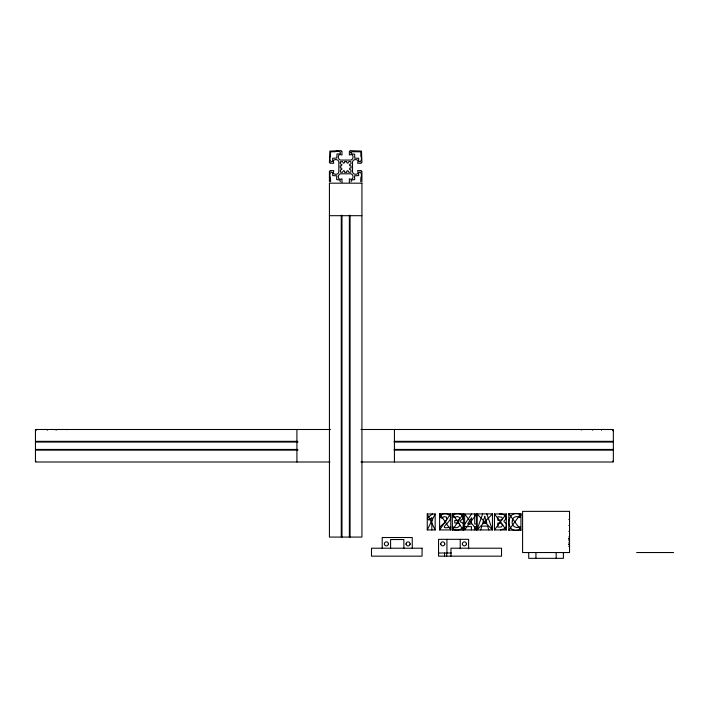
<?xml version="1.0" encoding="UTF-8"?>
<svg xmlns="http://www.w3.org/2000/svg" width="709" height="709" viewBox="0 0 709 709"><rect width="100%" height="100%" fill="white"/><g stroke="black" fill="none" stroke-linecap="round" stroke-linejoin="round"><path stroke-width="1.06" d="M35.45 430.939L36.895 429.494M388.355 544.397L388.426 543.874A2.021 2.021 0 0 0 385.386 542.128A2.021 2.021 0 0 0 385.386 545.629A2.021 2.021 0 0 0 388.426 543.874M410.024 544.397L410.094 543.874A2.021 2.021 0 0 0 407.063 542.128A2.021 2.021 0 0 0 407.063 545.629A2.021 2.021 0 0 0 410.094 543.874M444.703 544.397L444.765 543.874A2.021 2.021 0 0 0 441.734 542.128A2.021 2.021 0 0 0 441.734 545.629A2.021 2.021 0 0 0 444.765 543.874M466.371 544.397L466.442 543.874A2.021 2.021 0 0 0 463.402 542.128A2.021 2.021 0 0 0 463.402 545.629A2.021 2.021 0 0 0 466.442 543.874M613.347 460.558L612.931 461.577M480.658 529.933L481.819 526.131L487.641 526.131L488.793 529.933M482.652 513.901L477.015 529.933L492.445 529.933L492.445 513.901L477.015 513.901L477.015 529.933L492.445 513.901M360.748 181.734L360.846 177.764C363.345 172.952 357.77 168.981 358.674 175.602L354.553 175.805L354.704 179.572L351.345 180.077L351.123 181.779M427.261 529.933L435.175 513.963L427.261 513.963L427.261 529.933L435.175 529.933L435.175 513.963M452.351 530.155L463.376 513.733L452.351 513.733L452.351 530.155L463.376 530.155L463.376 513.733M464.625 524.279L471.627 513.963M439.598 529.933L450.764 513.733L439.598 513.733L439.598 529.933L450.764 529.933L450.764 513.733M494.457 529.933L506.297 513.963L494.457 513.963L494.457 529.933L506.297 529.933L506.297 513.963M508.778 530.155L520.947 513.733L508.778 513.733L508.778 530.155L520.947 530.155L520.947 513.733M464.625 529.933L476.661 513.963L464.625 513.963L464.625 529.933L476.661 529.933L476.661 513.963M340.231 181.779L340.001 180.077L336.642 179.572L336.793 175.805L332.672 175.602C333.584 168.981 328.001 172.952 330.5 177.764L330.598 181.734M439.598 527.585C441.485 524.394 448.46 521.496 446.431 517.021L444.1 516.657L441.388 518.19L439.553 516.019L443.205 513.963A8.419 8.419 0 0 1 446.67 513.874C460.425 518.199 432.446 530.74 450.764 527.097M432.401 513.963L427.261 518.057L428.883 520.096L431.887 517.517L431.799 529.933M581.265 429.92L582.293 429.494M500.43 529.933L504.711 528.71A3.908 3.908 0 0 0 506.199 526.335C507.741 521.292 500.776 522.852 505.721 519.307C507.032 515.425 502.61 513.484 499.428 513.963M329.419 215.687L361.927 215.687M330.491 429.494L35.45 429.494L35.45 462.002L329.933 462.002M360.934 429.494L613.347 429.494L613.347 462.002L360.934 462.002M35.45 441.344L297.833 441.344M394.151 441.344L613.347 441.344M35.45 442.062L297.833 442.062M394.151 442.062L613.347 442.062M35.45 449.435L297.833 449.435M394.151 449.435L613.347 449.435M35.45 450.153L297.833 450.153M394.151 450.153L613.347 450.153M568.813 519.52L569.54 519.52M476.661 524.004L474.738 524.004L474.738 513.963M568.813 525.458L569.54 525.458M464.625 526.627L471.441 526.627L471.441 529.933M476.661 526.627L474.738 526.627L474.738 529.933M568.813 531.387L569.54 531.387M568.813 536.846L569.54 536.846M568.813 538.521L569.54 538.521M568.813 538.92L569.54 538.929M568.813 539.186L569.54 539.186M568.813 540.63L569.54 540.63M568.813 542.296L569.54 542.296M568.813 544.051L569.54 544.051M568.813 544.202L569.54 544.202M568.813 544.778L569.54 544.778M568.813 546.462L569.54 546.462M636.647 552.541L673.55 552.541M438.552 553.011L451.367 553.011M611.902 429.494L613.347 430.939M66.513 429.494L67.231 429.689M452.324 529.286L456.933 530.155L461.71 528.879A4.121 4.121 0 0 0 463.278 526.37C464.829 519.998 455.559 524.031 462.685 518.917C464.227 513.13 455.55 512.518 452.351 515.31L453.911 517.632L457.314 516.462L459.45 517.481C460.425 520.309 456.711 520.698 454.779 520.433L454.779 523.02C464.315 522.019 458.2 530.997 452.324 526.415M477.015 513.901L492.445 529.933L486.791 513.901M35.875 461.577L35.45 460.558M464.625 513.963L476.661 529.933M508.778 513.733L520.947 530.155M494.457 513.963L506.297 529.933M439.598 513.733L450.764 529.933M452.351 513.733L463.376 530.155M427.261 513.963L435.175 529.933M462.392 543.874L462.463 544.397M440.723 543.874L440.794 544.397M406.044 543.874L406.115 544.397M384.375 543.874L384.446 544.397M601.507 429.494L601.507 430.221M592.689 429.494L592.689 430.221M563.398 552.541L563.398 558.329L528.719 558.329L528.719 552.541M556.175 552.541L556.175 558.329M535.942 552.541L535.942 558.329M468.605 548.801L468.605 539.327L438.552 539.327L438.552 556.157L501.529 556.157L501.529 548.208L450.959 548.208L450.959 556.157M460.23 539.327L460.23 548.695M446.936 539.327L446.936 553.011M446.714 553.011L446.714 556.157M444.552 553.011L444.552 556.157M412.257 548.482L412.257 537.519L382.213 537.519L382.213 548.482M403.882 548.509L403.882 539.54L390.588 539.54L390.588 548.509M394.434 429.494L394.434 462.002M361.927 181.734L361.927 171.339L361.209 171.339L361.209 170.612L357.593 170.612C359.977 174.981 353.321 175.486 352.533 172.216L352.533 161.643C353.321 158.373 359.977 158.878 357.593 163.247L361.209 163.247L361.209 162.521L361.927 162.521L361.501 151.097L350.078 150.671L350.078 151.398L349.36 151.398L349.36 155.005C353.72 152.63 354.225 159.277 350.964 160.066L340.391 160.066C337.121 159.277 337.626 152.63 341.986 155.005L341.986 151.398L341.268 151.398L341.268 150.671L329.845 151.097L329.419 162.521L330.146 162.521L330.146 163.247L333.753 163.247C331.369 158.878 338.025 158.373 338.813 161.643L338.813 172.216C338.025 175.486 331.369 174.981 333.753 170.612L330.146 170.612L330.146 171.339L329.419 171.339L329.419 181.734M350.078 215.252L350.078 537.076M349.36 182.461L349.36 178.845C353.72 181.229 354.225 174.582 350.964 173.794L340.391 173.794C337.121 174.582 337.626 181.229 341.986 178.845L341.986 182.461M349.36 215.252L349.36 537.076M341.986 215.252L341.986 537.076M341.268 215.252L341.268 537.076M296.911 429.494L296.911 462.002M56.108 429.494L56.108 430.221M47.299 429.494L47.299 430.221M471.494 519.325L471.441 524.004L467.594 524.004L471.582 517.827L471.494 519.325M512.323 520.778C510.897 525.724 515.992 529.322 520.344 526.495L520.344 529.331C504.196 536.27 505.978 506.829 520.947 514.858L519.848 517.614C516.985 515.408 512.261 516.799 512.323 520.778M330.527 152.293L330.5 156.095C328.001 160.908 333.584 164.869 332.672 158.258L336.793 158.045L337.005 153.924C343.617 154.837 339.655 149.262 334.843 151.761L331.227 151.761L330.527 152.293M340.285 162.042L340.258 163.682L341.942 164.727L341.481 165.844L340.258 165.844L340.258 168.015L341.481 168.015L341.942 169.132L340.258 170.178L340.471 172.136L342.42 172.349L343.475 170.665L344.592 171.126L344.592 172.349L346.754 172.349L346.754 171.126L347.88 170.665L348.925 172.349L350.884 172.136L351.088 170.178L349.404 169.132L349.874 168.015L351.088 168.015L351.088 165.844L349.874 165.844L349.404 164.727L351.088 163.682L350.884 161.723L348.925 161.51L347.88 163.194L346.754 162.733L346.754 161.51L344.592 161.51L344.592 162.733L343.475 163.194L342.42 161.51L340.285 162.042M350.84 152.559L351.345 153.782L354.704 154.287L354.704 158.16L358.674 158.258C357.77 164.869 363.345 160.908 360.846 156.095L360.846 152.479L360.305 151.779L351.886 151.761L350.84 152.559M502.778 524.961L501.263 527L497.842 527.141L497.842 522.976L501.183 523.1L502.778 524.961M502.415 518.456L501.795 519.865L497.842 520.291L497.842 516.737L501.742 517.145L502.415 518.456M484.734 516.382L482.669 523.295L486.835 523.295L484.734 516.382M361.927 183.179L329.419 183.179L329.419 537.076L361.927 537.076L361.927 183.179M569.54 511.366L522.586 511.366L522.586 552.541L569.54 552.541L569.54 511.366M422.068 548.208L371.498 548.208L371.498 556.157L422.068 556.157L422.068 548.208"/></g></svg>
